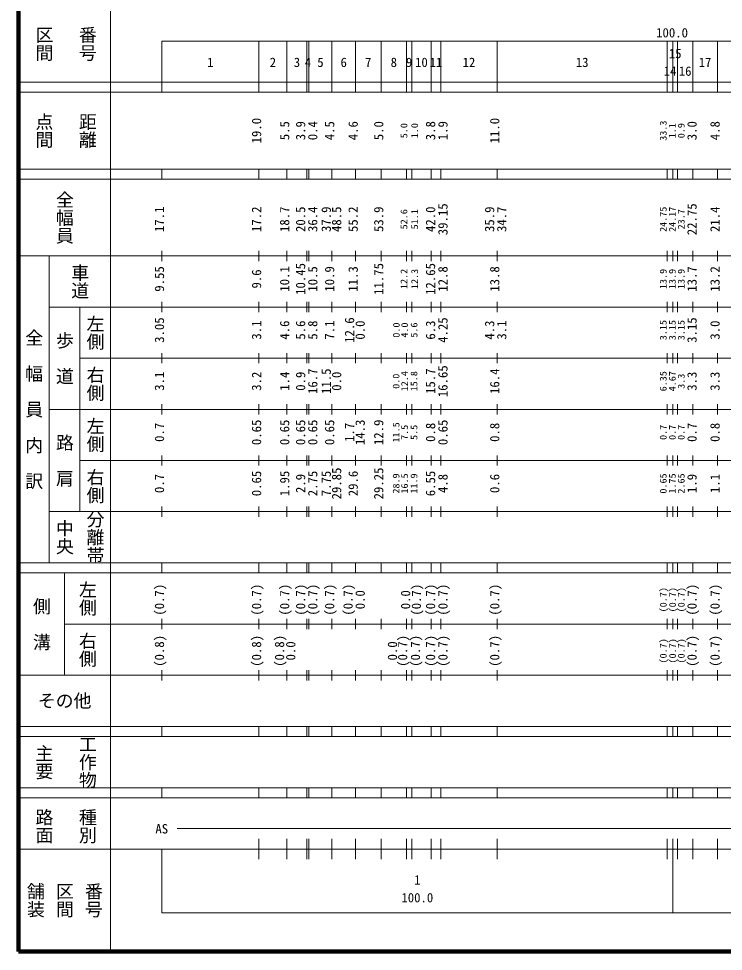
# Model space of a CAD drawing. Units: millimetres on the paper, enlarged 1000 times. Extents: x 40000 to 680000, y 20000 to 380000.
# Drawn here: x 40000 to 177877, y 20000 to 202409 of the extents above; entities that cross this region are included whole.
import ezdxf
from ezdxf.enums import TextEntityAlignment as Align

# ---------------------------------------------------------------- set-up
doc = ezdxf.new("R2010")
doc.units = ezdxf.units.MM
doc.header["$LTSCALE"] = 1000
doc.layers.add('M-TTL', color=2, linetype='Continuous', lineweight=140)
doc.layers.add('M-TTL-BAND', color=7, linetype='Continuous', lineweight=13)
doc.styles.add('@ＭＳ ゴシック', font='')
doc.styles.add('ＭＳ ゴシック', font='')
doc.styles.get('@ＭＳ ゴシック').set_extended_font_data('@MS Gothic')
doc.styles.get('ＭＳ ゴシック').set_extended_font_data('MS Gothic')

msp = doc.modelspace()

# ---------------------------------------------------------------- linework, layer by layer
at = {"layer": 'M-TTL'}
for p, q in [((40000, 380000), (40000, 20000)), ((40000, 20000), (680000, 20000))]:
    msp.add_line(p, q, dxfattribs=at)
at = {"layer": 'M-TTL-BAND'}
for p, q in [((58000, 370000), (58000, 20000)), ((68000, 198000), (579000, 198000)), ((68000, 198000), (68000, 188000)), ((87000, 188000), (87000, 198000)), ((92500, 188000), (92500, 198000)), ((96400, 188000), (96400, 198000)), ((96800, 188000), (96800, 198000)), ((101300, 188000), (101300, 198000)), ((105900, 188000), (105900, 198000)), ((110900, 188000), (110900, 198000)), ((115900, 188000), (115900, 198000)), ((116900, 188000), (116900, 198000)), ((120700, 188000), (120700, 198000)), ((122600, 188000), (122600, 198000)), ((133600, 188000), (133600, 198000)), ((166900, 188000), (166900, 198000)), ((168000, 188000), (168000, 198000)), ((168900, 188000), (168900, 198000)), ((171900, 188000), (171900, 198000)), ((176700, 188000), (176700, 198000)), ((40000, 190000), (579000, 190000)), ((40000, 188000), (579000, 188000)), ((40000, 173000), (579000, 173000)), ((68000, 171000), (68000, 173000)), ((87000, 171000), (87000, 173000)), ((92500, 171000), (92500, 173000)), ((96400, 171000), (96400, 173000)), ((96800, 171000), (96800, 173000)), ((101300, 171000), (101300, 173000)), ((105900, 171000), (105900, 173000)), ((110900, 171000), (110900, 173000)), ((115900, 171000), (115900, 173000)), ((116900, 171000), (116900, 173000)), ((120700, 171000), (120700, 173000)), ((122600, 171000), (122600, 173000)), ((133600, 171000), (133600, 173000)), ((166900, 171000), (166900, 173000)), ((168000, 171000), (168000, 173000)), ((168900, 171000), (168900, 173000)), ((171900, 171000), (171900, 173000)), ((176700, 171000), (176700, 173000)), ((40000, 171000), (579000, 171000)), ((68000, 155000), (68000, 157000)), ((87000, 155000), (87000, 157000)), ((92500, 155000), (92500, 157000)), ((96400, 155000), (96400, 157000)), ((96800, 155000), (96800, 157000)), ((101300, 155000), (101300, 157000)), ((105900, 155000), (105900, 157000)), ((110900, 155000), (110900, 157000)), ((115900, 155000), (115900, 157000)), ((116900, 155000), (116900, 157000)), ((120700, 155000), (120700, 157000)), ((122600, 155000), (122600, 157000)), ((133600, 155000), (133600, 157000)), ((166900, 155000), (166900, 157000)), ((168000, 155000), (168000, 157000)), ((168900, 155000), (168900, 157000)), ((171900, 155000), (171900, 157000)), ((176700, 155000), (176700, 157000)), ((40000, 156000), (579000, 156000)), ((46000, 96000), (46000, 156000)), ((46000, 146000), (579000, 146000)), ((52000, 146000), (52000, 106000)), ((68000, 145000), (68000, 147000)), ((87000, 145000), (87000, 147000)), ((92500, 145000), (92500, 147000)), ((96400, 145000), (96400, 147000)), ((96800, 145000), (96800, 147000)), ((101300, 145000), (101300, 147000)), ((105900, 145000), (105900, 147000)), ((110900, 145000), (110900, 147000)), ((115900, 145000), (115900, 147000)), ((116900, 145000), (116900, 147000)), ((120700, 145000), (120700, 147000)), ((122600, 145000), (122600, 147000)), ((133600, 145000), (133600, 147000)), ((166900, 145000), (166900, 147000)), ((168000, 145000), (168000, 147000)), ((168900, 145000), (168900, 147000)), ((171900, 145000), (171900, 147000)), ((176700, 145000), (176700, 147000)), ((68000, 135000), (68000, 137000)), ((87000, 135000), (87000, 137000)), ((92500, 135000), (92500, 137000)), ((96400, 135000), (96400, 137000)), ((96800, 135000), (96800, 137000)), ((101300, 135000), (101300, 137000)), ((105900, 135000), (105900, 137000)), ((110900, 135000), (110900, 137000)), ((115900, 135000), (115900, 137000)), ((116900, 135000), (116900, 137000)), ((120700, 135000), (120700, 137000)), ((122600, 135000), (122600, 137000)), ((133600, 135000), (133600, 137000)), ((166900, 135000), (166900, 137000)), ((168000, 135000), (168000, 137000)), ((168900, 135000), (168900, 137000)), ((171900, 135000), (171900, 137000)), ((176700, 135000), (176700, 137000)), ((52000, 136000), (579000, 136000)), ((46000, 126000), (579000, 126000)), ((68000, 125000), (68000, 127000)), ((87000, 125000), (87000, 127000)), ((92500, 125000), (92500, 127000)), ((96400, 125000), (96400, 127000)), ((96800, 125000), (96800, 127000)), ((101300, 125000), (101300, 127000)), ((105900, 125000), (105900, 127000)), ((110900, 125000), (110900, 127000)), ((115900, 125000), (115900, 127000)), ((116900, 125000), (116900, 127000)), ((120700, 125000), (120700, 127000)), ((122600, 125000), (122600, 127000)), ((133600, 125000), (133600, 127000)), ((166900, 125000), (166900, 127000)), ((168000, 125000), (168000, 127000)), ((168900, 125000), (168900, 127000)), ((171900, 125000), (171900, 127000)), ((176700, 125000), (176700, 127000)), ((68000, 115000), (68000, 117000)), ((87000, 115000), (87000, 117000)), ((92500, 115000), (92500, 117000)), ((96400, 115000), (96400, 117000)), ((96800, 115000), (96800, 117000)), ((101300, 115000), (101300, 117000)), ((105900, 115000), (105900, 117000)), ((110900, 115000), (110900, 117000)), ((115900, 115000), (115900, 117000)), ((116900, 115000), (116900, 117000)), ((120700, 115000), (120700, 117000)), ((122600, 115000), (122600, 117000)), ((133600, 115000), (133600, 117000)), ((166900, 115000), (166900, 117000)), ((168000, 115000), (168000, 117000)), ((168900, 115000), (168900, 117000)), ((171900, 115000), (171900, 117000)), ((176700, 115000), (176700, 117000)), ((52000, 116000), (579000, 116000)), ((46000, 106000), (579000, 106000)), ((68000, 105000), (68000, 107000)), ((87000, 105000), (87000, 107000)), ((92500, 105000), (92500, 107000)), ((96400, 105000), (96400, 107000)), ((96800, 105000), (96800, 107000)), ((101300, 105000), (101300, 107000)), ((105900, 105000), (105900, 107000)), ((110900, 105000), (110900, 107000)), ((115900, 105000), (115900, 107000)), ((116900, 105000), (116900, 107000)), ((120700, 105000), (120700, 107000)), ((122600, 105000), (122600, 107000)), ((133600, 105000), (133600, 107000)), ((166900, 105000), (166900, 107000)), ((168000, 105000), (168000, 107000)), ((168900, 105000), (168900, 107000)), ((171900, 105000), (171900, 107000)), ((176700, 105000), (176700, 107000)), ((40000, 96000), (579000, 96000)), ((68000, 94000), (68000, 96000)), ((87000, 94000), (87000, 96000)), ((92500, 94000), (92500, 96000)), ((96400, 94000), (96400, 96000)), ((96800, 94000), (96800, 96000)), ((101300, 94000), (101300, 96000)), ((105900, 94000), (105900, 96000)), ((110900, 94000), (110900, 96000)), ((115900, 94000), (115900, 96000)), ((116900, 94000), (116900, 96000)), ((120700, 94000), (120700, 96000)), ((122600, 94000), (122600, 96000)), ((133600, 94000), (133600, 96000)), ((166900, 94000), (166900, 96000)), ((168000, 94000), (168000, 96000)), ((168900, 94000), (168900, 96000)), ((171900, 94000), (171900, 96000)), ((176700, 94000), (176700, 96000)), ((40000, 94000), (579000, 94000)), ((49000, 94000), (49000, 74000)), ((49000, 84000), (579000, 84000)), ((68000, 83000), (68000, 85000)), ((87000, 83000), (87000, 85000)), ((92500, 83000), (92500, 85000)), ((96400, 83000), (96400, 85000)), ((96800, 83000), (96800, 85000)), ((101300, 83000), (101300, 85000)), ((105900, 83000), (105900, 85000)), ((110900, 83000), (110900, 85000)), ((115900, 83000), (115900, 85000)), ((116900, 83000), (116900, 85000)), ((120700, 83000), (120700, 85000)), ((122600, 83000), (122600, 85000)), ((133600, 83000), (133600, 85000)), ((166900, 83000), (166900, 85000)), ((168000, 83000), (168000, 85000)), ((168900, 83000), (168900, 85000)), ((171900, 83000), (171900, 85000)), ((176700, 83000), (176700, 85000)), ((68000, 73000), (68000, 75000)), ((87000, 73000), (87000, 75000)), ((92500, 73000), (92500, 75000)), ((96400, 73000), (96400, 75000)), ((96800, 73000), (96800, 75000)), ((101300, 73000), (101300, 75000)), ((105900, 73000), (105900, 75000)), ((110900, 73000), (110900, 75000)), ((115900, 73000), (115900, 75000)), ((116900, 73000), (116900, 75000)), ((120700, 73000), (120700, 75000)), ((122600, 73000), (122600, 75000)), ((133600, 73000), (133600, 75000)), ((166900, 73000), (166900, 75000)), ((168000, 73000), (168000, 75000)), ((168900, 73000), (168900, 75000)), ((171900, 73000), (171900, 75000)), ((176700, 73000), (176700, 75000)), ((40000, 74000), (579000, 74000)), ((40000, 64000), (579000, 64000)), ((68000, 62000), (68000, 64000)), ((87000, 62000), (87000, 64000)), ((92500, 62000), (92500, 64000)), ((96400, 62000), (96400, 64000)), ((96800, 62000), (96800, 64000)), ((101300, 62000), (101300, 64000)), ((105900, 62000), (105900, 64000)), ((110900, 62000), (110900, 64000)), ((115900, 62000), (115900, 64000)), ((116900, 62000), (116900, 64000)), ((120700, 62000), (120700, 64000)), ((122600, 62000), (122600, 64000)), ((133600, 62000), (133600, 64000)), ((166900, 62000), (166900, 64000)), ((168000, 62000), (168000, 64000)), ((168900, 62000), (168900, 64000)), ((171900, 62000), (171900, 64000)), ((176700, 62000), (176700, 64000)), ((40000, 62000), (579000, 62000)), ((40000, 52000), (579000, 52000)), ((68000, 50000), (68000, 52000)), ((87000, 50000), (87000, 52000)), ((92500, 50000), (92500, 52000)), ((96400, 50000), (96400, 52000)), ((96800, 50000), (96800, 52000)), ((101300, 50000), (101300, 52000)), ((105900, 50000), (105900, 52000)), ((110900, 50000), (110900, 52000)), ((115900, 50000), (115900, 52000)), ((116900, 50000), (116900, 52000)), ((120700, 50000), (120700, 52000)), ((122600, 50000), (122600, 52000)), ((133600, 50000), (133600, 52000)), ((166900, 50000), (166900, 52000)), ((168000, 50000), (168000, 52000)), ((168900, 50000), (168900, 52000)), ((171900, 50000), (171900, 52000)), ((176700, 50000), (176700, 52000)), ((40000, 50000), (579000, 50000)), ((71000, 44000), (463256, 44000)), ((87000, 38000), (87000, 42000)), ((92500, 38000), (92500, 42000)), ((96400, 38000), (96400, 42000)), ((96800, 38000), (96800, 42000)), ((101300, 38000), (101300, 42000)), ((105900, 38000), (105900, 42000)), ((110900, 38000), (110900, 42000)), ((115900, 38000), (115900, 42000)), ((116900, 38000), (116900, 42000)), ((120700, 38000), (120700, 42000)), ((122600, 38000), (122600, 42000)), ((133600, 38000), (133600, 42000)), ((166900, 38000), (166900, 42000)), ((168000, 27500), (168000, 42000)), ((168900, 38000), (168900, 42000)), ((171900, 38000), (171900, 42000)), ((176700, 38000), (176700, 42000)), ((40000, 40000), (579000, 40000)), ((68000, 40000), (68000, 27500)), ((68000, 27500), (579000, 27500))]:
    msp.add_line(p, q, dxfattribs=at)

# ---------------------------------------------------------------- texts
at = {"layer": 'M-TTL-BAND', "style": '@ＭＳ ゴシック'}
for s, p in [('番号', (53500, 197500)), ('区間', (45000, 197500)), ('点間', (45000, 180500)), ('距離', (53500, 180500)), ('全幅員', (49000, 163500)), ('車道', (52000, 151000)), ('左側', (55000, 141000)), ('全\u3000幅\u3000員\u3000内\u3000訳', (43000, 126000)), ('歩\u3000道', (49000, 136000)), ('右側', (55000, 131000)), ('左側', (55000, 121000)), ('路\u3000肩', (49000, 116000)), ('右側', (55000, 111000)), ('分離帯', (55000, 101000)), ('中央', (49000, 101000)), ('左側', (53500, 89000)), ('側\u3000溝', (44500, 84000)), ('右側', (53500, 79000)), ('主要', (45000, 57000)), ('工作物', (53500, 57000)), ('路面', (45000, 44500)), ('種別', (53500, 44500)), ('舗装', (43333, 30000)), ('区間', (49000, 30000)), ('番号', (54667, 30000))]:
    msp.add_text(s, height=2566, rotation=270, dxfattribs=at).set_placement(p, align=Align.MIDDLE_CENTER)
at = {"layer": 'M-TTL-BAND', "style": 'ＭＳ ゴシック'}
for s, p in [('100.0', (167844, 198195)), ('15', (168450, 194122)), ('1', (77500, 192405)), ('2', (89750, 192405)), ('3', (94450, 192405)), ('4', (96600, 192405)), ('5', (99050, 192405)), ('6', (103600, 192405)), ('7', (108400, 192405)), ('8', (113400, 192405)), ('9', (116400, 192405)), ('10', (118800, 192405)), ('11', (121650, 192405)), ('12', (128100, 192405)), ('13', (150250, 192405)), ('17', (174300, 192405)), ('14', (167450, 190684)), ('16', (170400, 190684)), ('AS', (68000, 42500)), ('1', (118000, 32523)), ('100.0', (118000, 29033))]:
    msp.add_text(s, height=1833, dxfattribs=at).set_placement(p, align=Align.BOTTOM_CENTER)
for s, p in [('19.0', (88000, 180500)), ('11.0', (134600, 180500)), ('5.5', (93500, 180500)), ('3.9', (96620, 180500)), ('0.4', (98994, 180500)), ('4.5', (102300, 180500)), ('4.6', (106900, 180500)), ('5.0', (111900, 180500)), ('3.8', (122044, 180500)), ('1.9', (124463, 180500)), ('3.0', (173200, 180500)), ('4.8', (177700, 180500)), ('39.15', (124463, 163174)), ('22.75', (173200, 163174)), ('17.1', (69000, 163174)), ('17.2', (88000, 163174)), ('18.7', (93500, 163174)), ('20.5', (96620, 163174)), ('36.4', (98994, 163174)), ('37.9', (101634, 163174)), ('48.5', (103670, 163174)), ('55.2', (106900, 163174)), ('53.9', (111900, 163174)), ('42.0', (122044, 163174)), ('35.9', (133600, 163174)), ('34.7', (135970, 163174)), ('21.4', (177700, 163174)), ('9.55', (69000, 151500)), ('9.6', (88000, 151500)), ('10.1', (93500, 151500)), ('10.45', (96620, 151500)), ('10.5', (98994, 151500)), ('10.9', (102300, 151500)), ('11.3', (106900, 151500)), ('11.75', (111900, 151500)), ('12.65', (122044, 151500)), ('12.8', (124463, 151500)), ('13.8', (134600, 151500)), ('13.7', (173200, 151500)), ('13.2', (177700, 151500)), ('3.05', (69000, 141500)), ('3.1', (88000, 141500)), ('4.6', (93500, 141500)), ('5.6', (96620, 141500)), ('5.8', (98994, 141500)), ('7.1', (102300, 141500)), ('12.6', (106197, 141500)), ('0.0', (108270, 141500)), ('6.3', (122044, 141500)), ('4.25', (124463, 141500)), ('4.3', (133600, 141500)), ('3.1', (135970, 141500)), ('3.15', (173200, 141500)), ('3.0', (177700, 141500)), ('3.1', (69000, 131500)), ('3.2', (88000, 131500)), ('1.4', (93500, 131500)), ('0.9', (96620, 131500)), ('16.7', (98994, 131500)), ('11.5', (101634, 131500)), ('0.0', (103670, 131500)), ('15.7', (122044, 131500)), ('16.65', (124463, 131500)), ('16.4', (134600, 131500)), ('3.3', (173200, 131500)), ('3.3', (177700, 131500)), ('0.7', (69000, 121500)), ('0.65', (88000, 121500)), ('0.65', (93500, 121500)), ('0.65', (96620, 121500)), ('0.65', (98994, 121500)), ('0.65', (102300, 121500)), ('1.7', (106197, 121500)), ('14.3', (108270, 121500)), ('12.9', (111900, 121500)), ('0.8', (122044, 121500)), ('0.65', (124463, 121500)), ('0.8', (134600, 121500)), ('0.7', (173200, 121500)), ('0.8', (177700, 121500)), ('0.7', (69000, 111500)), ('0.65', (88000, 111500)), ('1.95', (93500, 111500)), ('2.9', (96620, 111500)), ('2.75', (98994, 111500)), ('7.75', (101634, 111500)), ('29.85', (103670, 111500)), ('29.6', (106900, 111500)), ('29.25', (111900, 111500)), ('6.55', (122044, 111500)), ('4.8', (124463, 111500)), ('0.6', (134600, 111500)), ('1.9', (173200, 111500)), ('1.1', (177700, 111500)), ('(0.7)', (69000, 88764)), ('(0.7)', (88000, 88764)), ('(0.7)', (93500, 88764)), ('(0.7)', (96620, 88764)), ('(0.7)', (98994, 88764)), ('(0.7)', (102300, 88764)), ('(0.7)', (105900, 88764)), ('(0.7)', (119270, 88764)), ('(0.7)', (122044, 88764)), ('(0.7)', (124463, 88764)), ('(0.7)', (134600, 88764)), ('(0.7)', (173200, 88764)), ('(0.7)', (177700, 88764)), ('0.0', (108270, 88764)), ('0.0', (117158, 88764)), ('(0.8)', (69000, 78764)), ('(0.8)', (88000, 78764)), ('(0.8)', (92500, 78764)), ('0.0', (94682, 78764)), ('0.0', (114585, 78764)), ('(0.7)', (116585, 78764)), ('(0.7)', (119082, 78764)), ('(0.7)', (122044, 78764)), ('(0.7)', (124463, 78764)), ('(0.7)', (134600, 78764)), ('(0.7)', (173200, 78764)), ('(0.7)', (177700, 78764))]:
    msp.add_text(s, height=1833, rotation=90, dxfattribs=at).set_placement(p, align=Align.BOTTOM_CENTER)
at = {"layer": 'M-TTL-BAND', "style": 'ＭＳ ゴシック', "width": 1.1}
for s, p in [('5.0', (116441, 180500)), ('1.0', (118525, 180500)), ('33.3', (167165, 180500)), ('1.1', (168948, 180500)), ('0.9', (170683, 180500)), ('52.6', (116441, 163174)), ('51.1', (118525, 163174)), ('24.75', (167165, 163174)), ('24.17', (168948, 163174)), ('23.7', (170683, 163174)), ('12.2', (116441, 151500)), ('12.3', (118525, 151500)), ('13.9', (167165, 151500)), ('13.9', (168948, 151500)), ('13.9', (170683, 151500)), ('0.0', (114941, 141500)), ('4.0', (116568, 141500)), ('5.6', (118421, 141500)), ('3.15', (167165, 141500)), ('3.15', (168948, 141500)), ('3.15', (170683, 141500)), ('12.4', (116560, 131500)), ('15.8', (118400, 131500)), ('6.35', (167165, 131500)), ('4.67', (168948, 131500)), ('0.0', (114900, 131500)), ('3.3', (170683, 131500)), ('11.5', (114900, 121500)), ('7.5', (116560, 121500)), ('5.5', (118400, 121500)), ('0.7', (167165, 121500)), ('0.7', (168948, 121500)), ('0.7', (170683, 121500)), ('28.9', (114900, 111500)), ('16.5', (116560, 111500)), ('11.9', (118400, 111500)), ('0.65', (167165, 111500)), ('1.75', (168948, 111500)), ('2.65', (170683, 111500)), ('(0.7)', (167165, 88764)), ('(0.7)', (169000, 88764)), ('(0.7)', (170683, 88764)), ('(0.7)', (167165, 78764)), ('(0.7)', (169000, 78764)), ('(0.7)', (170683, 78764))]:
    msp.add_text(s, height=1320, rotation=90, dxfattribs=at).set_placement(p, align=Align.BOTTOM_CENTER)
at = {"layer": 'M-TTL-BAND', "style": 'ＭＳ ゴシック'}
msp.add_text('その他', height=2566, dxfattribs=at).set_placement((49000, 69000), align=Align.MIDDLE_CENTER)

doc.saveas('drawing.dxf')
